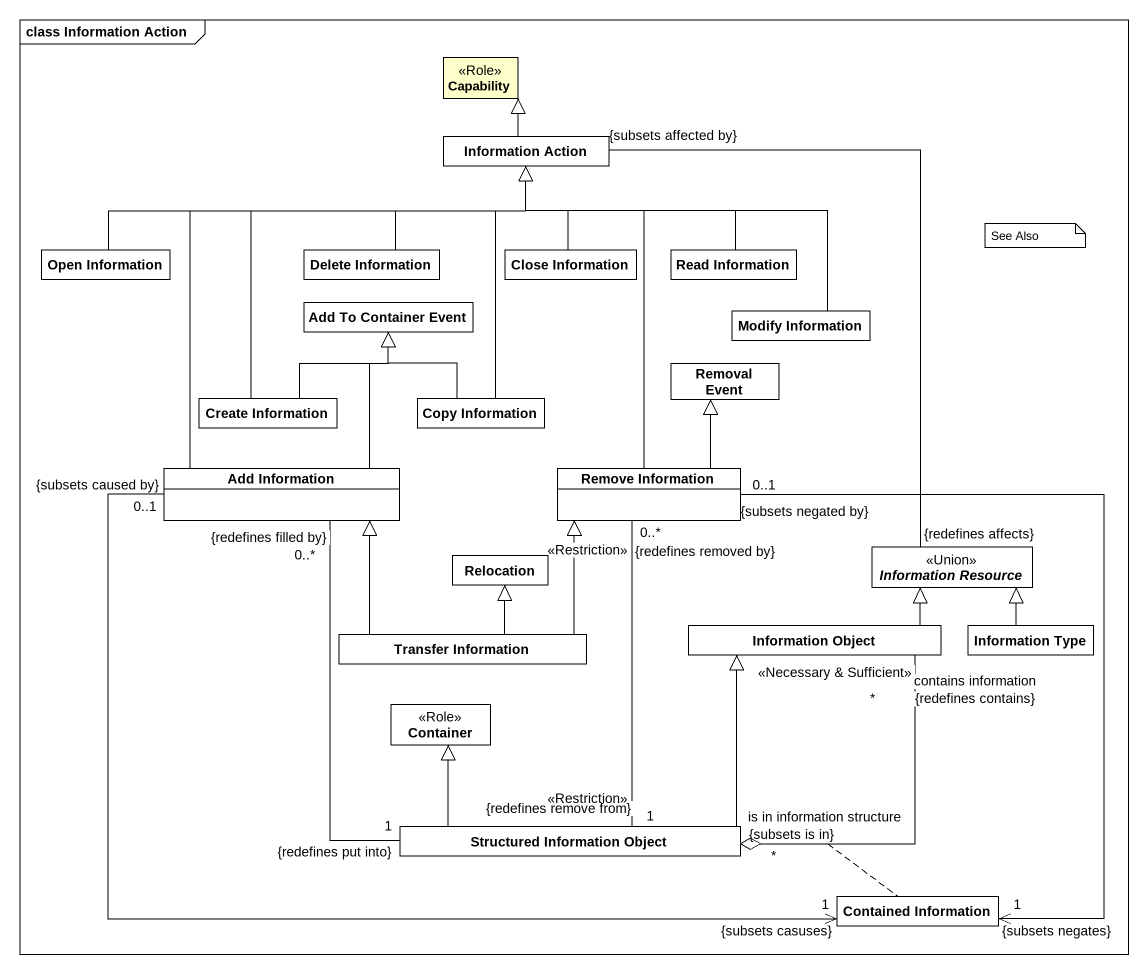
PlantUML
@startuml
mainframe class Information Action
hide circle
hide empty members
class Capability <<Role>> #FFFFCC
class "Information Action" as Information_Action
class "Open Information" as Open_Information
class "Delete Information" as Delete_Information
class "Close Information" as Close_Information
class "Read Information" as Read_Information
class "Add To Container Event" as Add_To_Container_Event
class "Modify Information" as Modify_Information
class "Removal Event" as Removal_Event
class "Create Information" as Create_Information
class "Copy Information" as Copy_Information
class "Add Information" as Add_Information
class "Remove Information" as Remove_Information
class Relocation
abstract class "Information Resource" as Information_Resource <<Union>>
class "Transfer Information" as Transfer_Information
class "Information Object" as Information_Object
class "Information Type" as Information_Type
class Container <<Role>>
class "Structured Information Object" as Structured_Information
class "Contained Information" as Contained_Information
Information_Action -up-|> Capability
Information_Action "{subsets affected by}" -- "{redefines affects}" Information_Resource
Open_Information -right-|> Information_Action
Delete_Information -up-|> Information_Action
Close_Information -up-|> Information_Action
Read_Information -left-|> Information_Action
Modify_Information -up-|> Information_Action
Create_Information -up-|> Information_Action
Create_Information -up-|> Add_To_Container_Event
Copy_Information -up-|> Information_Action
Copy_Information -up-|> Add_To_Container_Event
Add_Information -up-|> Information_Action
Add_Information -up-|> Add_To_Container_Event
Add_Information "0..*\n{redefines filled by}" -- "1\n{redefines put into}" Structured_Information
Add_Information "0..1\n{subsets caused by}" --> "1\n{subsets casuses}" Contained_Information
Remove_Information -up-|> Information_Action
Remove_Information -up-|> Removal_Event
Remove_Information "0..*\n{redefines removed by}\n<<Restriction>>" -- "1\n{redefines remove from}\n<<Restriction>>" Structured_Information
Remove_Information "0..1\n{subsets negated by}" --> "1\n{subsets negates}" Contained_Information
Transfer_Information -up-|> Add_Information
Transfer_Information -up-|> Remove_Information
Transfer_Information -up-|> Relocation
Information_Object -right-|> Information_Resource
Information_Type -up-|> Information_Resource
Structured_Information "is in information structure\n*\n{subsets is in}" o-up- "contains information\n<<Necessary & Sufficient>>\n*\n{redefines contains}" Information_Object
(Structured_Information, Information_Object) .. Contained_Information
Structured_Information -up-|> Information_Object
Structured_Information -up-|> Container
note as N1
  See Also
end note
@enduml
